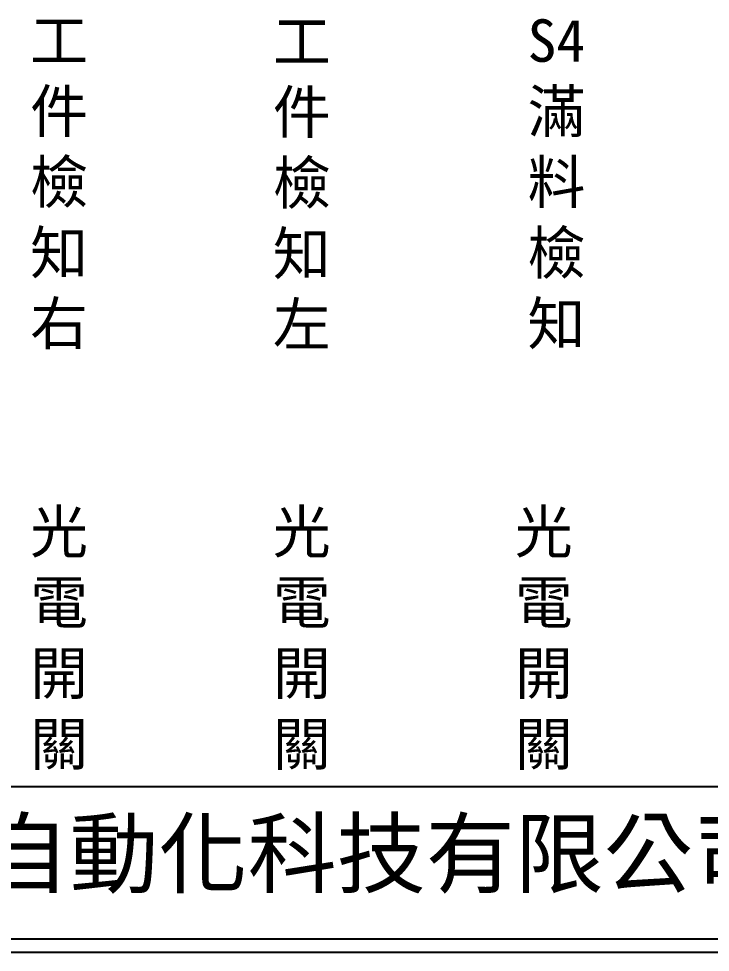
# Model space of a CAD drawing. Extents: x 325 to 612, y 3 to 207.
# Drawn here: x 383.8 to 447.4, y 3 to 88.8 of the extents above; entities that cross this region are included whole.
import ezdxf

# ---------------------------------------------------------------- set-up
doc = ezdxf.new("R2010")
doc.units = 0
doc.layers.add('圖框層', color=7, linetype='CONTINUOUS')
doc.layers.add('標尺寸層', color=3, linetype='CONTINUOUS')
doc.styles.add('CNS', font='romanc.shx', dxfattribs={"bigfont": 'chineset.shx'})
doc.styles.add('STSL', font='kaiu.ttf')

msp = doc.modelspace()

# ---------------------------------------------------------------- linework, layer by layer
at = {"layer": '圖框層', "color": 7}
for p, q in [((326.569, 18.25), (611.07, 18.25)), ((326.569, 4.25), (611.07, 4.25)), ((325.319, 3), (612.319, 3))]:
    msp.add_line(p, q, dxfattribs=at)

# ---------------------------------------------------------------- texts
at = {"layer": '圖框層', "color": 4, "style": 'STSL'}
msp.add_text('泓陞自動化科技有限公司', height=6, dxfattribs=at).set_placement((363.923, 9.076))
at = {"layer": '標尺寸層', "color": 7, "char_height": 3.9, "width": 4.96081, "attachment_point": 5, "style": 'CNS'}
for s, insert in [('{\\fDFKai-SB|b0|i0|c136|p65;工件檢知右}', (387.509, 73.584)), ('{\\fDFKai-SB|b0|i0|c136|p65;工件檢知左}', (409.819, 73.584)), ('{\\fDFKai-SB|b0|i0|c136|p65;S4滿料檢知}', (433.222, 73.584)), ('{\\fDFKai-SB|b0|i0|c136|p65;光電開關}', (387.509, 31.684)), ('{\\fDFKai-SB|b0|i0|c136|p65;光電開關}', (409.819, 31.684)), ('{\\fDFKai-SB|b0|i0|c136|p65;光電開關}', (432.061, 31.684))]:
    msp.add_mtext(s, dxfattribs=dict(at, insert=insert))

doc.saveas('drawing.dxf')
